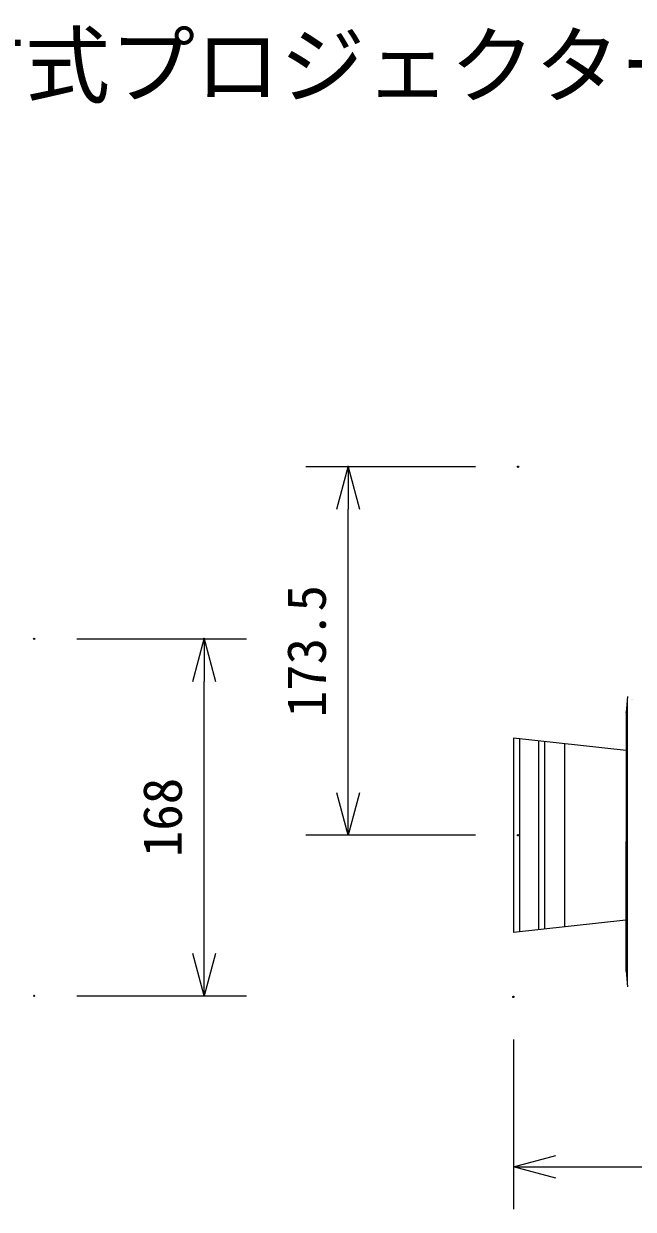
# Model space of a CAD drawing. Units: millimetres, scale not verified. Extents: x -62 to 63, y -56 to 57.
# Drawn here: x -19.6 to 9.1, y 1 to 56.8 of the extents above; entities that cross this region are included whole.
import ezdxf
from ezdxf.enums import TextEntityAlignment as Align

# ---------------------------------------------------------------- set-up
doc = ezdxf.new("R2010")
doc.units = ezdxf.units.MM
doc.header["$LTSCALE"] = 0.125
doc.header["$PDMODE"] = 32
doc.header["$PDSIZE"] = 0.0625
for name, color, linetype, lineweight in [('0-0_0', 7, 'Continuous', 9), ('0-5_GAIKEI', 1, 'Continuous', 18), ('0-6_SUNPO', 7, 'Continuous', 9)]:
    doc.layers.add(name, color=color, linetype=linetype, lineweight=lineweight)
doc.layers.add('0-2_MOJI1', color=7, linetype='Continuous')
doc.layers.add('0-4_DEFPOINTS', color=7, linetype='Continuous')
doc.styles.add('ＭＳ ゴシック', font='')
doc.styles.get('ＭＳ ゴシック').set_extended_font_data('MS Gothic')

# ---------------------------------------------------------------- blocks, each defined once
blk = doc.blocks.new('_OPEN30')
at = {"layer": '0-0_0'}
blk.add_line((0, 0), (-1, 0), dxfattribs=at)
blk.add_lwpolyline([(-1, 0.26795), (0, 0), (-1, -0.26795)], dxfattribs=at)
blk = doc.blocks.new('D7')
at = {"layer": '0-4_DEFPOINTS'}
for p in [(-16.9287, 30.9879), (-8.9287, 30.9879), (-16.9287, 14.1879)]:
    blk.add_point(p, dxfattribs=at)
at = {"layer": '0-6_SUNPO'}
for p, q in [((-14.9287, 30.9879), (-6.9287, 30.9879)), ((-8.9287, 16.1879), (-8.9287, 28.9879)), ((-14.9287, 14.1879), (-6.9287, 14.1879))]:
    blk.add_line(p, q, dxfattribs=at)
at = {"layer": '0-6_SUNPO', "xscale": 2, "yscale": 2}
for p, rotation in [((-8.9287, 30.9879), 90), ((-8.9287, 14.1879), 270)]:
    blk.add_blockref('_OPEN30', p, dxfattribs=dict(at, rotation=rotation))
at = {"layer": '0-6_SUNPO', "style": 'ＭＳ ゴシック'}
blk.add_text('168', height=1.833, rotation=90, dxfattribs=at).set_placement((-9.4287, 20.7129), align=Align.BOTTOM_LEFT)
blk = doc.blocks.new('D6')
at = {"layer": '0-4_DEFPOINTS'}
for p in [(5.6309, 14.1383), (54.0808, 14.1383), (54.0808, 6.1383)]:
    blk.add_point(p, dxfattribs=at)
at = {"layer": '0-6_SUNPO'}
for p, q in [((5.6309, 12.1383), (5.6309, 4.1383)), ((54.0808, 12.1383), (54.0808, 4.1383)), ((7.6309, 6.1383), (52.0808, 6.1383))]:
    blk.add_line(p, q, dxfattribs=at)
at = {"layer": '0-6_SUNPO', "xscale": 2, "yscale": 2, "rotation": 180}
blk.add_blockref('_OPEN30', (5.6309, 6.1383), dxfattribs=at)
at = {"layer": '0-6_SUNPO', "xscale": 2, "yscale": 2}
blk.add_blockref('_OPEN30', (54.0808, 6.1383), dxfattribs=at)
at = {"layer": '0-6_SUNPO', "style": 'ＭＳ ゴシック'}
blk.add_text('484.5', height=1.833, dxfattribs=at).set_placement((26.7308, 6.6383), align=Align.BOTTOM_LEFT)
blk = doc.blocks.new('D5')
at = {"layer": '0-4_DEFPOINTS'}
for p in [(-2.1459, 39.0955), (5.8541, 39.0955), (5.8541, 21.7455)]:
    blk.add_point(p, dxfattribs=at)
at = {"layer": '0-6_SUNPO'}
for p, q in [((3.8541, 39.0955), (-4.1459, 39.0955)), ((-2.1459, 23.7455), (-2.1459, 37.0955)), ((3.8541, 21.7455), (-4.1459, 21.7455))]:
    blk.add_line(p, q, dxfattribs=at)
at = {"layer": '0-6_SUNPO', "xscale": 2, "yscale": 2}
for p, rotation in [((-2.1459, 39.0955), 90), ((-2.1459, 21.7455), 270)]:
    blk.add_blockref('_OPEN30', p, dxfattribs=dict(at, rotation=rotation))
at = {"layer": '0-6_SUNPO', "style": 'ＭＳ ゴシック'}
blk.add_text('173.5', height=1.833, rotation=90, dxfattribs=at).set_placement((-2.6459, 27.2955), align=Align.BOTTOM_LEFT)

msp = doc.modelspace()

# ---------------------------------------------------------------- linework, layer by layer
at = {"layer": '0-5_GAIKEI'}
for p, q in [((8.8735, 25.1389), (8.856, 24.9632)), ((8.8349, 24.7531), (8.8002, 24.4056)), ((8.841, 24.7592), (8.8349, 24.7531)), ((8.8499, 24.9023), (8.841, 24.814)), ((8.841, 24.814), (8.841, 24.7592)), ((8.856, 24.9084), (8.8499, 24.9023)), ((8.856, 24.9632), (8.856, 11.6464)), ((9.0588, 24.9779), (9.0649, 24.9777)), ((8.8002, 24.4056), (8.8002, 18.3048)), ((3.7811, 23.1508), (3.7811, 14.0591)), ((4.6844, 23.051), (4.6844, 14.1588)), ((4.9687, 23.0196), (4.9687, 14.1902)), ((5.9054, 22.9162), (5.9054, 14.2937)), ((8.7992, 18.3048), (8.8002, 18.3048)), ((8.8002, 12.204), (8.8349, 11.8565)), ((8.8002, 12.204), (8.8002, 12.204)), ((8.8349, 11.8565), (8.841, 11.8504)), ((8.841, 11.8504), (8.841, 11.7956)), ((8.841, 11.7956), (8.8499, 11.7073)), ((8.8499, 11.7073), (8.856, 11.7012)), ((8.856, 11.6464), (8.8735, 11.4704))]:
    msp.add_line(p, q, dxfattribs=at)
at = {"layer": '0-5_GAIKEI', "color": 7}
for p, q in [((8.8002, 22.5965), (3.4968, 23.1822)), ((3.4968, 23.1822), (3.4968, 14.0276)), ((8.7992, 14.6133), (3.4968, 14.0276))]:
    msp.add_line(p, q, dxfattribs=at)
at = {"layer": '0-5_GAIKEI'}
msp.add_lwpolyline([(9.1185, 24.9763), (9.1185, 24.9763), (9.1185, 24.9763), (9.1185, 24.9763), (9.1185, 24.9763), (9.1185, 24.9763)], close=True, dxfattribs=at)
for points in [[(8.7993, 24.3924), (8.7993, 24.3921), (8.7993, 24.3917), (8.7993, 24.3914), (8.7993, 24.3911), (8.7993, 24.3907), (8.7992, 24.3904), (8.7992, 24.3901), (8.7992, 24.3897), (8.7992, 24.3894), (8.7992, 24.3891), (8.7992, 24.3888), (8.7992, 24.3884), (8.7992, 24.3878), (8.7992, 24.3872), (8.7992, 24.3865), (8.7992, 24.3857)], [(8.8002, 24.4056), (8.8001, 24.4049), (8.8001, 24.4046), (8.8001, 24.4043), (8.8, 24.404), (8.8, 24.4036), (8.8, 24.4033), (8.7999, 24.403), (8.7999, 24.4027), (8.7999, 24.4023), (8.7999, 24.402), (8.7998, 24.4017), (8.7998, 24.4013), (8.7998, 24.401), (8.7998, 24.4007), (8.7997, 24.4004), (8.7997, 24.4), (8.7997, 24.3997), (8.7997, 24.3994), (8.7996, 24.399), (8.7996, 24.3987), (8.7996, 24.3984), (8.7996, 24.398), (8.7996, 24.3977), (8.7995, 24.3974), (8.7995, 24.3971), (8.7995, 24.3967), (8.7995, 24.3964), (8.7995, 24.3961), (8.7994, 24.3957), (8.7994, 24.3954), (8.7994, 24.3951), (8.7994, 24.3947), (8.7994, 24.3944), (8.7994, 24.3941), (8.7994, 24.3937), (8.7993, 24.3934), (8.7993, 24.3931), (8.7993, 24.3927), (8.7993, 24.3924)], [(8.7992, 18.3048), (8.7992, 18.2313), (8.7992, 18.1579), (8.7992, 18.0845), (8.7992, 18.0111), (8.7992, 17.9377), (8.7992, 17.8644), (8.7992, 17.7912), (8.7992, 17.718), (8.7992, 17.6449), (8.7992, 17.572), (8.7992, 17.4991), (8.7992, 17.4263), (8.7992, 17.3537), (8.7992, 17.2812), (8.7992, 17.2089), (8.7992, 17.1367), (8.7992, 17.0647), (8.7992, 16.9929), (8.7992, 16.9212), (8.7992, 16.8498), (8.7992, 16.7786), (8.7992, 16.7076), (8.7992, 16.6368), (8.7992, 16.5663), (8.7992, 16.496), (8.7992, 16.426), (8.7992, 16.3563), (8.7992, 16.2868), (8.7992, 16.2177), (8.7992, 16.1489), (8.7992, 16.0803), (8.7992, 16.0121), (8.7992, 15.9442), (8.7992, 15.8767), (8.7992, 15.8095), (8.7992, 15.7427), (8.7992, 15.6763), (8.7992, 15.6102), (8.7992, 15.5446)], [(8.7992, 15.5446), (8.7992, 15.4793), (8.7992, 15.4145), (8.7992, 15.3501), (8.7992, 15.2861), (8.7992, 15.2225), (8.7992, 15.1594), (8.7992, 15.0968), (8.7992, 15.0346), (8.7992, 14.9729), (8.7992, 14.9117), (8.7992, 14.851), (8.7992, 14.7907), (8.7992, 14.731), (8.7992, 14.6718), (8.7992, 14.6132), (8.7992, 14.5551), (8.7992, 14.4975), (8.7992, 14.4405), (8.7992, 14.384), (8.7992, 14.3281), (8.7992, 14.2728), (8.7992, 14.2181), (8.7992, 14.164), (8.7992, 14.1105), (8.7992, 14.0576), (8.7992, 14.0053), (8.7992, 13.9537), (8.7992, 13.9027), (8.7992, 13.8523), (8.7992, 13.8026), (8.7992, 13.7535), (8.7992, 13.7052), (8.7992, 13.6574), (8.7992, 13.6104), (8.7992, 13.564), (8.7992, 13.5183), (8.7992, 13.4734), (8.7992, 13.4291), (8.7992, 13.3856)], [(8.7992, 13.3856), (8.7992, 13.3427), (8.7992, 13.3006), (8.7992, 13.2592), (8.7992, 13.2186), (8.7992, 13.1787), (8.7992, 13.1396), (8.7992, 13.1012), (8.7992, 13.0635), (8.7992, 13.0267), (8.7992, 12.9905), (8.7992, 12.9552), (8.7992, 12.9207), (8.7992, 12.8869), (8.7992, 12.8539), (8.7992, 12.8218), (8.7992, 12.7904), (8.7992, 12.7598), (8.7992, 12.7301), (8.7992, 12.7011), (8.7992, 12.673), (8.7992, 12.6457), (8.7992, 12.6192), (8.7992, 12.5936), (8.7992, 12.5688), (8.7992, 12.5448), (8.7992, 12.5217), (8.7992, 12.4994), (8.7992, 12.4779), (8.7992, 12.4574), (8.7992, 12.4376), (8.7992, 12.4187), (8.7992, 12.4007), (8.7992, 12.3836), (8.7992, 12.3673), (8.7992, 12.3518), (8.7992, 12.3373), (8.7992, 12.3236), (8.7992, 12.3108), (8.7992, 12.2989)], [(8.7992, 12.2989), (8.7992, 12.2878), (8.7992, 12.2776), (8.7992, 12.2683), (8.7992, 12.2599), (8.7992, 12.2523), (8.7992, 12.2456), (8.7992, 12.2399), (8.7992, 12.2351), (8.7992, 12.231), (8.7992, 12.2291), (8.7992, 12.2272), (8.7992, 12.2256), (8.7992, 12.2239), (8.7992, 12.2232), (8.7992, 12.2229), (8.7992, 12.2225), (8.7992, 12.2222), (8.7992, 12.2219), (8.7992, 12.2215), (8.7992, 12.2212), (8.7992, 12.2209), (8.7992, 12.2205), (8.7992, 12.2202), (8.7992, 12.2199), (8.7992, 12.2195), (8.7993, 12.2192), (8.7993, 12.2189), (8.7993, 12.2185), (8.7993, 12.2182), (8.7993, 12.2179), (8.7993, 12.2175), (8.7993, 12.2172), (8.7993, 12.2169), (8.7993, 12.2165), (8.7993, 12.2162), (8.7994, 12.2159), (8.7994, 12.2155), (8.7994, 12.2152), (8.7994, 12.2149)], [(8.7994, 12.2149), (8.7994, 12.2145), (8.7994, 12.2142), (8.7994, 12.2139), (8.7995, 12.2135), (8.7995, 12.2132), (8.7995, 12.2129), (8.7995, 12.2125), (8.7995, 12.2122), (8.7996, 12.2119), (8.7996, 12.2115), (8.7996, 12.2112), (8.7996, 12.2109), (8.7996, 12.2106), (8.7997, 12.2102), (8.7997, 12.2099), (8.7997, 12.2096), (8.7997, 12.2092), (8.7998, 12.2089), (8.7998, 12.2086), (8.7998, 12.2082), (8.7998, 12.2079), (8.7999, 12.2076), (8.7999, 12.2073), (8.7999, 12.207), (8.7999, 12.2066), (8.8, 12.206), (8.8001, 12.2055), (8.8001, 12.2047), (8.8002, 12.204)]]:
    msp.add_lwpolyline(points, dxfattribs=at)

# ---------------------------------------------------------------- block references
at = {"layer": '0-6_SUNPO'}
for name in ['D5', 'D7', 'D6']:
    msp.add_blockref(name, (-2.1341, -3.1406), dxfattribs=at)

# ---------------------------------------------------------------- texts
at = {"layer": '0-2_MOJI1', "style": 'ＭＳ ゴシック'}
msp.add_text('ＤＬＰ方式プロジェクター（天吊り金具付）', height=2.933, dxfattribs=at).set_placement((-35.4928, 52.5085), align=Align.BOTTOM_LEFT)

doc.saveas('drawing.dxf')
